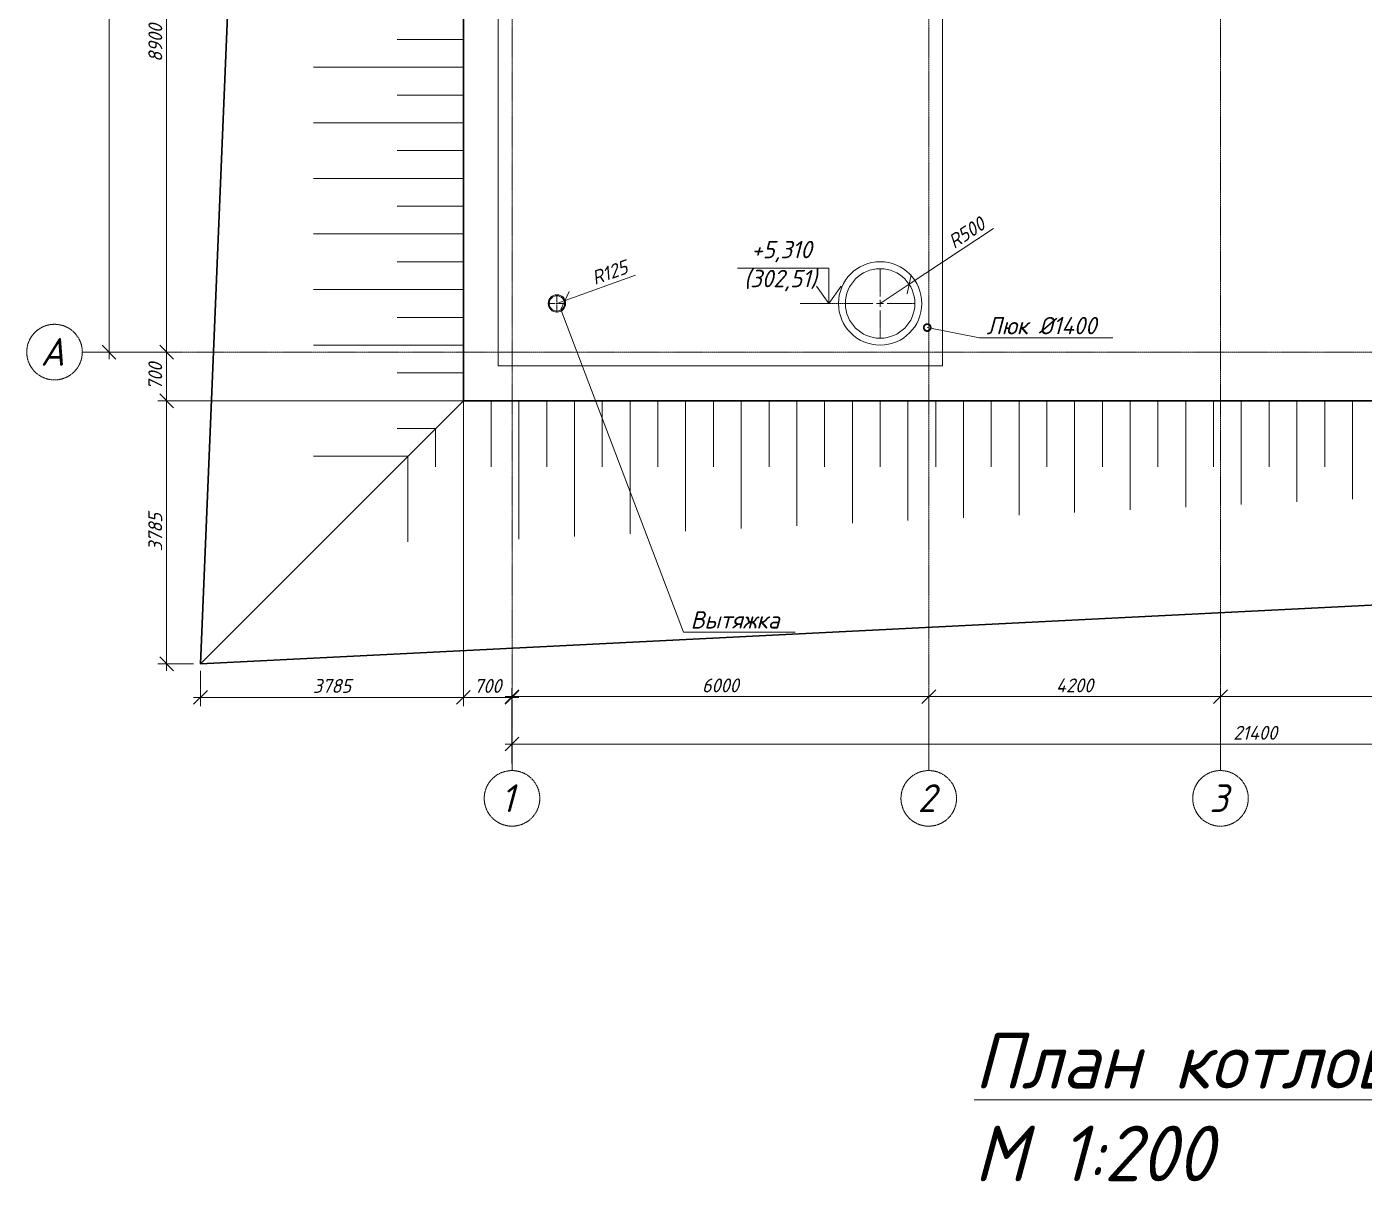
# Model space of a CAD drawing. Header units: millimetres. Extents: x 339888 to 1025294, y -263818 to -40540.
# Drawn here: x 492820 to 512076, y -185458 to -168841 of the extents above; entities that cross this region are included whole.
import ezdxf
from ezdxf import colors
from ezdxf.entities.mleader import LeaderData, LeaderLine
from ezdxf.math import Vec2, Vec3

# ---------------------------------------------------------------- set-up
doc = ezdxf.new("R2010")
doc.units = ezdxf.units.MM
doc.linetypes.add('CENTER2', pattern=[28.575, 19.05, -3.175, 3.175, -3.175])
doc.layers.get('0').update_dxf_attribs({"lineweight": 15})
for name, color, linetype, lineweight in [('0 @ 100', 7, 'Continuous', 15), ('Оси', 126, 'CENTER2', 15), ('Размеры', 250, 'Continuous', 18), ('Размеры @ 100', 250, 'Continuous', 18), ('Размеры @ 200', 250, 'Continuous', 18)]:
    doc.layers.add(name, color=color, linetype=linetype, lineweight=lineweight)
doc.styles.add('ГОСТ 2', font='GOST_Common Italic.ttf', dxfattribs={"height": 2})
doc.styles.add('ГОСТ 2.5', font='GOST_Common Italic.ttf', dxfattribs={"height": 2.5})
doc.styles.add('ГОСТ 3', font='GOST_Common Italic.ttf', dxfattribs={"height": 3})
doc.styles.add('Размерный 2', font='isocpeui.ttf', dxfattribs={"height": 2})
doc.dimstyles.new('ISO-25', dxfattribs={"dimtxt": 2, "dimasz": 1.8, "dimexe": 1, "dimexo": 2, "dimtad": 1, "dimdec": 0, "dimlfac": 100, "dimtxsty": 'Размерный 2', "dimblk": 'OBLIQUE', "dimcen": 2, "dimdle": 1, "dimclrd": 251, "dimclre": 251, "dimadec": 0, "dimazin": 0, "dimtfac": 1, "dimtdec": 0, "dimtmove": 0, "dimatfit": 3, "dimfxl": 1, "dimlwd": 15, "dimlwe": 15, "dimarcsym": 0})
doc.dimstyles.new('ГОСТ_2К', dxfattribs={"dimtxt": 2, "dimasz": 2, "dimexe": 1.25, "dimexo": 1, "dimtad": 1, "dimdec": 0, "dimtxsty": 'ГОСТ 2', "dimblk": 'OBLIQUE', "dimcen": -2.5, "dimdle": 1, "dimclrd": 251, "dimclre": 251, "dimclrt": 256, "dimadec": 1, "dimazin": 0, "dimtfac": 1, "dimtdec": 0, "dimtmove": 0, "dimatfit": 3, "dimfxl": 1, "dimlwd": 15, "dimlwe": 15, "dimarcsym": 1})

# ---------------------------------------------------------------- blocks, each defined once
blk = doc.blocks.new('_Oblique')
at = {"color": 0, "linetype": 'ByBlock', "lineweight": -2}
blk.add_line((-0.5, -0.5), (0.5, 0.5), dxfattribs=at)
blk = doc.blocks.new('*D575')
at = {"color": 251, "lineweight": 15, "transparency": 16777216}
for p, q in [((499706, -178483), (505906, -178483)), ((499806, -179447), (499806, -178358)), ((505806, -179447), (505806, -178358))]:
    blk.add_line(p, q, dxfattribs=at)
at = {"layer": 'Defpoints', "color": 0, "lineweight": 15, "transparency": 16777216}
for p in [(505806, -178483), (499806, -179547), (505806, -179547)]:
    blk.add_point(p, dxfattribs=at)
at = {"color": 251, "lineweight": 15, "transparency": 16777216, "xscale": 200, "yscale": 200, "zscale": 200, "rotation": 180}
blk.add_blockref('_Oblique', (499806, -178483), dxfattribs=at)
at = {"color": 251, "lineweight": 15, "transparency": 16777216, "xscale": 200, "yscale": 200, "zscale": 200}
blk.add_blockref('_Oblique', (505806, -178483), dxfattribs=at)
at = {"lineweight": 15, "transparency": 16777216, "insert": (502806, -178321), "char_height": 200, "attachment_point": 5, "style": 'ГОСТ 2'}
blk.add_mtext('6000', dxfattribs=at)
blk = doc.blocks.new('*D576')
at = {"color": 251, "lineweight": 15, "transparency": 16777216}
for p, q in [((505706, -178483), (510106, -178483)), ((505806, -179447), (505806, -178358)), ((510006, -179447), (510006, -178358))]:
    blk.add_line(p, q, dxfattribs=at)
at = {"layer": 'Defpoints', "color": 0, "lineweight": 15, "transparency": 16777216}
for p in [(510006, -178483), (505806, -179547), (510006, -179547)]:
    blk.add_point(p, dxfattribs=at)
at = {"color": 251, "lineweight": 15, "transparency": 16777216, "xscale": 200, "yscale": 200, "zscale": 200, "rotation": 180}
blk.add_blockref('_Oblique', (505806, -178483), dxfattribs=at)
at = {"color": 251, "lineweight": 15, "transparency": 16777216, "xscale": 200, "yscale": 200, "zscale": 200}
blk.add_blockref('_Oblique', (510006, -178483), dxfattribs=at)
at = {"lineweight": 15, "transparency": 16777216, "insert": (507906, -178321), "char_height": 200, "attachment_point": 5, "style": 'ГОСТ 2'}
blk.add_mtext('4200', dxfattribs=at)
blk = doc.blocks.new('*D577')
at = {"color": 251, "lineweight": 15, "transparency": 16777216}
for p, q in [((509906, -178483), (515306, -178483)), ((510006, -179447), (510006, -178358)), ((515206, -179447), (515206, -178358))]:
    blk.add_line(p, q, dxfattribs=at)
at = {"layer": 'Defpoints', "color": 0, "lineweight": 15, "transparency": 16777216}
for p in [(515206, -178483), (510006, -179547), (515206, -179547)]:
    blk.add_point(p, dxfattribs=at)
at = {"color": 251, "lineweight": 15, "transparency": 16777216, "xscale": 200, "yscale": 200, "zscale": 200, "rotation": 180}
blk.add_blockref('_Oblique', (510006, -178483), dxfattribs=at)
at = {"color": 251, "lineweight": 15, "transparency": 16777216, "xscale": 200, "yscale": 200, "zscale": 200}
blk.add_blockref('_Oblique', (515206, -178483), dxfattribs=at)
at = {"lineweight": 15, "transparency": 16777216, "insert": (512606, -178321), "char_height": 200, "attachment_point": 5, "style": 'ГОСТ 2'}
blk.add_mtext('5200', dxfattribs=at)
blk = doc.blocks.new('*D579')
at = {"color": 251, "lineweight": 15, "transparency": 16777216}
for p, q in [((499806, -179447), (499806, -179040)), ((521206, -179447), (521206, -179040)), ((521306, -179165), (499706, -179165))]:
    blk.add_line(p, q, dxfattribs=at)
at = {"layer": 'Defpoints', "color": 0, "lineweight": 15, "transparency": 16777216}
for p in [(499806, -179165), (499806, -179547), (521206, -179547)]:
    blk.add_point(p, dxfattribs=at)
at = {"color": 251, "lineweight": 15, "transparency": 16777216, "xscale": 200, "yscale": 200, "zscale": 200, "rotation": 180}
blk.add_blockref('_Oblique', (499806, -179165), dxfattribs=at)
at = {"color": 251, "lineweight": 15, "transparency": 16777216, "xscale": 200, "yscale": 200, "zscale": 200}
blk.add_blockref('_Oblique', (521206, -179165), dxfattribs=at)
at = {"lineweight": 15, "transparency": 16777216, "insert": (510506, -179003), "char_height": 200, "attachment_point": 5, "style": 'ГОСТ 2'}
blk.add_mtext('21400', dxfattribs=at)
blk = doc.blocks.new('*D580')
at = {"color": 251, "lineweight": 15, "transparency": 16777216}
for p, q in [((493720, -164624), (494959, -164624)), ((494834, -173624), (494834, -164524)), ((493720, -173524), (494959, -173524))]:
    blk.add_line(p, q, dxfattribs=at)
at = {"layer": 'Defpoints', "color": 0, "lineweight": 15, "transparency": 16777216}
for p in [(493620, -164624), (494834, -164624), (493620, -173524)]:
    blk.add_point(p, dxfattribs=at)
at = {"color": 251, "lineweight": 15, "transparency": 16777216, "xscale": 200, "yscale": 200, "zscale": 200}
for p, rotation in [((494834, -164624), 90), ((494834, -173524), 270)]:
    blk.add_blockref('_Oblique', p, dxfattribs=dict(at, rotation=rotation))
at = {"lineweight": 15, "transparency": 16777216, "insert": (494671, -169074), "char_height": 200, "attachment_point": 5, "rotation": 90, "style": 'ГОСТ 2'}
blk.add_mtext('8900', dxfattribs=at)
blk = doc.blocks.new('*D583')
at = {"color": 251, "lineweight": 15, "transparency": 16777216}
for p, q in [((494004, -149424), (494004, -173624)), ((493720, -149524), (494129, -149524)), ((493720, -173524), (494129, -173524))]:
    blk.add_line(p, q, dxfattribs=at)
at = {"layer": 'Defpoints', "color": 0, "lineweight": 15, "transparency": 16777216}
for p in [(493620, -149524), (493620, -173524), (494004, -173524)]:
    blk.add_point(p, dxfattribs=at)
at = {"color": 251, "lineweight": 15, "transparency": 16777216, "xscale": 200, "yscale": 200, "zscale": 200}
for p, rotation in [((494004, -149524), 90), ((494004, -173524), 270)]:
    blk.add_blockref('_Oblique', p, dxfattribs=dict(at, rotation=rotation))
at = {"lineweight": 15, "transparency": 16777216, "insert": (493842, -161524), "char_height": 200, "attachment_point": 5, "rotation": 90, "style": 'ГОСТ 2'}
blk.add_mtext('24000', dxfattribs=at)
blk = doc.blocks.new('*D586')
at = {"color": 251, "lineweight": 15, "transparency": 16777216}
for p, q in [((494834, -173424), (494834, -174324)), ((493720, -173524), (494959, -173524)), ((499006, -174224), (494709, -174224))]:
    blk.add_line(p, q, dxfattribs=at)
at = {"layer": 'Defpoints', "color": 0, "lineweight": 15, "transparency": 16777216}
for p in [(493620, -173524), (494834, -174224), (499106, -174224)]:
    blk.add_point(p, dxfattribs=at)
at = {"color": 251, "lineweight": 15, "transparency": 16777216, "xscale": 200, "yscale": 200, "zscale": 200}
for p, rotation in [((494834, -173524), 90), ((494834, -174224), 270)]:
    blk.add_blockref('_Oblique', p, dxfattribs=dict(at, rotation=rotation))
at = {"lineweight": 15, "transparency": 16777216, "insert": (494670, -173874), "char_height": 200, "attachment_point": 5, "rotation": 90, "style": 'ГОСТ 2'}
blk.add_mtext('700', dxfattribs=at)
blk = doc.blocks.new('*D587')
at = {"color": 251, "lineweight": 15, "transparency": 16777216}
for p, q in [((499006, -174224), (494709, -174224)), ((494834, -174124), (494834, -178109)), ((495221, -178009), (494709, -178009))]:
    blk.add_line(p, q, dxfattribs=at)
at = {"layer": 'Defpoints', "color": 0, "lineweight": 15, "transparency": 16777216}
for p in [(499106, -174224), (494834, -178009), (495321, -178009)]:
    blk.add_point(p, dxfattribs=at)
at = {"color": 251, "lineweight": 15, "transparency": 16777216, "xscale": 200, "yscale": 200, "zscale": 200}
for p, rotation in [((494834, -174224), 90), ((494834, -178009), 270)]:
    blk.add_blockref('_Oblique', p, dxfattribs=dict(at, rotation=rotation))
at = {"lineweight": 15, "transparency": 16777216, "insert": (494670, -176116), "char_height": 200, "attachment_point": 5, "rotation": 90, "style": 'ГОСТ 2'}
blk.add_mtext('3785', dxfattribs=at)
blk = doc.blocks.new('*D588')
at = {"color": 251, "lineweight": 15, "transparency": 16777216}
for p, q in [((499106, -174324), (499106, -178618)), ((499906, -178493), (499006, -178493)), ((499806, -179447), (499806, -178368))]:
    blk.add_line(p, q, dxfattribs=at)
at = {"layer": 'Defpoints', "color": 0, "lineweight": 15, "transparency": 16777216}
for p in [(499106, -174224), (499106, -178493), (499806, -179547)]:
    blk.add_point(p, dxfattribs=at)
at = {"color": 251, "lineweight": 15, "transparency": 16777216, "xscale": 200, "yscale": 200, "zscale": 200, "rotation": 180}
blk.add_blockref('_Oblique', (499106, -178493), dxfattribs=at)
at = {"color": 251, "lineweight": 15, "transparency": 16777216, "xscale": 200, "yscale": 200, "zscale": 200}
blk.add_blockref('_Oblique', (499806, -178493), dxfattribs=at)
at = {"lineweight": 15, "transparency": 16777216, "insert": (499456, -178329), "char_height": 200, "attachment_point": 5, "style": 'ГОСТ 2'}
blk.add_mtext('700', dxfattribs=at)
blk = doc.blocks.new('*D589')
at = {"color": 251, "lineweight": 15, "transparency": 16777216}
for p, q in [((499106, -174324), (499106, -178618)), ((495321, -178109), (495321, -178618)), ((499206, -178493), (495221, -178493))]:
    blk.add_line(p, q, dxfattribs=at)
at = {"layer": 'Defpoints', "color": 0, "lineweight": 15, "transparency": 16777216}
for p in [(499106, -174224), (495321, -178009), (495321, -178493)]:
    blk.add_point(p, dxfattribs=at)
at = {"color": 251, "lineweight": 15, "transparency": 16777216, "xscale": 200, "yscale": 200, "zscale": 200, "rotation": 180}
blk.add_blockref('_Oblique', (495321, -178493), dxfattribs=at)
at = {"color": 251, "lineweight": 15, "transparency": 16777216, "xscale": 200, "yscale": 200, "zscale": 200}
blk.add_blockref('_Oblique', (499106, -178493), dxfattribs=at)
at = {"lineweight": 15, "transparency": 16777216, "insert": (497214, -178329), "char_height": 200, "attachment_point": 5, "style": 'ГОСТ 2'}
blk.add_mtext('3785', dxfattribs=at)
blk = doc.blocks.new('*U601')
at = {"layer": 'Размеры', "color": 0, "linetype": 'CENTER2', "lineweight": 15, "transparency": 16777216}
for p, q in [((0, 100), (0, 504)), ((-1152, 0), (-100, 0)), ((100, 0), (504, 0)), ((0, -504), (0, -100))]:
    blk.add_line(p, q, dxfattribs=at)
at = {"layer": 'Размеры', "color": 0, "linetype": 'Continuous', "lineweight": 15, "transparency": 16777216}
for p, q in [((-50, 0), (50, 0)), ((0, -50), (0, 50))]:
    blk.add_line(p, q, dxfattribs=at)
blk = doc.blocks.new('*U667')
at = {"layer": 'Размеры', "color": 0, "linetype": 'CENTER2', "lineweight": 15, "transparency": 16777216}
for p, q in [((-128.5, 0), (-25, 0)), ((0, 25), (0, 128.5)), ((25, 0), (128.5, 0)), ((0, -128.5), (0, -25))]:
    blk.add_line(p, q, dxfattribs=at)
at = {"layer": 'Размеры', "color": 0, "linetype": 'Continuous', "lineweight": 15, "transparency": 16777216}
for p, q in [((-12.5, 0), (12.5, 0)), ((0, -12.5), (0, 12.5))]:
    blk.add_line(p, q, dxfattribs=at)
blk = doc.blocks.new('*D668')
at = {"color": 251, "lineweight": 15, "transparency": 16777216}
for p in [(501586, -172415), (500453, -172824)]:
    blk.add_line(p, (500570, -172781), dxfattribs=at)
at = {"layer": 'Defpoints', "color": 0, "lineweight": 15, "transparency": 16777216}
for p in [(500453, -172824), (500570, -172781)]:
    blk.add_point(p, dxfattribs=at)
at = {"color": 251, "lineweight": 15, "transparency": 16777216, "xscale": 200, "yscale": 200, "zscale": 200, "rotation": 199.8159176582853}
blk.add_blockref('_Oblique', (500570, -172781), dxfattribs=at)
at = {"lineweight": 15, "transparency": 16777216, "insert": (501211, -172378), "char_height": 200, "attachment_point": 5, "rotation": 19.8159, "style": 'ГОСТ 2'}
blk.add_mtext('R125', dxfattribs=at)
blk = doc.blocks.new('_None')
blk = doc.blocks.new('*D671')
at = {"color": 251, "lineweight": 15, "transparency": 16777216}
for p in [(506738, -171744), (505106, -172824)]:
    blk.add_line(p, (505523, -172548), dxfattribs=at)
at = {"layer": 'Defpoints', "color": 0, "lineweight": 60, "transparency": 16777216}
for p in [(505523, -172548), (505106, -172824)]:
    blk.add_point(p, dxfattribs=at)
at = {"color": 251, "lineweight": 15, "transparency": 16777216, "xscale": 200, "yscale": 200, "zscale": 200, "rotation": 213.4907957658738}
blk.add_blockref('_Oblique', (505523, -172548), dxfattribs=at)
at = {"lineweight": 15, "transparency": 16777216, "insert": (506350, -171806), "char_height": 200, "attachment_point": 5, "rotation": 33.4908, "style": 'ГОСТ 2'}
blk.add_mtext('R500', dxfattribs=at)
blk = doc.blocks.new('_DotSmall')
at = {"color": 0, "linetype": 'ByBlock', "const_width": 0.5}
blk.add_lwpolyline([(-0.0625, 0, 1), (0.0625, 0, 1)], format="xyb", close=True, dxfattribs=at)

msp = doc.modelspace()

# ---------------------------------------------------------------- linework, layer by layer
at = {"lineweight": 15}
msp.add_lwpolyline([(499606.19013, -173723.61772), (506006.19013, -173723.61772), (506006.19013, -149323.61772), (499606.19013, -149323.61772)], close=True, dxfattribs=at)
at = {"layer": 'Оси'}
for p, q in [((499806.19013, -179547.14258), (499806.19013, -149523.61772)), ((505806.19013, -179547.14258), (505806.19013, -149523.61772)), ((510006.19013, -179547.14258), (510006.19013, -158873.61772)), ((493619.82117, -173523.61772), (521206.19013, -173523.61772))]:
    msp.add_line(p, q, dxfattribs=at)
for centre in [(493219.82117, -173523.61772), (499806.19013, -179947.14258), (505806.19013, -179947.14258), (510006.19013, -179947.14258)]:
    msp.add_circle(centre, 400, dxfattribs=at)
at = {"layer": 'Размеры', "lineweight": 15}
for p, q in [((499106.19013, -169023.61772), (498152.80677, -169023.61772)), ((499106.19013, -169423.61772), (496948.88264, -169423.61772)), ((499106.19013, -169823.61772), (498152.80677, -169823.61772)), ((499106.19013, -170223.61772), (496948.88264, -170223.61772)), ((499106.19013, -170223.61772), (496948.88264, -170223.61772)), ((499106.19013, -170623.61772), (498152.80677, -170623.61772)), ((499106.19013, -170623.61772), (498152.80677, -170623.61772)), ((499106.19013, -171023.61772), (496948.88264, -171023.61772)), ((499106.19013, -171023.61772), (496948.88264, -171023.61772)), ((499106.19013, -171423.61772), (498152.80677, -171423.61772)), ((499106.19013, -171423.61772), (498152.80677, -171423.61772)), ((499106.19013, -171823.61772), (496948.88264, -171823.61772)), ((499106.19013, -171823.61772), (496948.88264, -171823.61772)), ((499106.19013, -172223.61772), (498152.80677, -172223.61772)), ((499106.19013, -172223.61772), (498152.80677, -172223.61772)), ((499106.19013, -172623.61772), (496948.88264, -172623.61772)), ((499106.19013, -172623.61772), (496948.88264, -172623.61772)), ((499106.19013, -173023.61772), (498152.80677, -173023.61772)), ((499106.19013, -173023.61772), (498152.80677, -173023.61772)), ((499106.19013, -173423.61772), (496948.88264, -173423.61772)), ((499106.19013, -173823.61772), (498152.80677, -173823.61772)), ((499106.19013, -174223.61772), (496948.88264, -174223.61772)), ((499106.19013, -174223.61772), (499106.19013, -176252.50818)), ((499506.19013, -174223.61772), (499506.19013, -175177.00108)), ((499906.19013, -174223.61772), (499906.19013, -176214.25436)), ((500306.19013, -174223.61772), (500306.19013, -175177.00108)), ((500306.19013, -174223.61772), (500306.19013, -175177.00108)), ((500706.19013, -174223.61772), (500706.19013, -176176.00054)), ((500706.19013, -174223.61772), (500706.19013, -176176.00054)), ((501106.19013, -174223.61772), (501106.19013, -175177.00108)), ((501106.19013, -174223.61772), (501106.19013, -175177.00108)), ((501506.19013, -174223.61772), (501506.19013, -176137.74672)), ((501506.19013, -174223.61772), (501506.19013, -176137.74672)), ((501906.19013, -174223.61772), (501906.19013, -175177.00108)), ((501906.19013, -174223.61772), (501906.19013, -175177.00108)), ((502306.19013, -174223.61772), (502306.19013, -176099.49289)), ((502306.19013, -174223.61772), (502306.19013, -176099.49289)), ((502706.19013, -174223.61772), (502706.19013, -175177.00108)), ((502706.19013, -174223.61772), (502706.19013, -175177.00108)), ((503106.19013, -174223.61772), (503106.19013, -176061.23907)), ((503106.19013, -174223.61772), (503106.19013, -176061.23907)), ((503506.19013, -174223.61772), (503506.19013, -175177.00108)), ((503906.19013, -174223.61772), (503906.19013, -176022.98525)), ((504306.19013, -174223.61772), (504306.19013, -175177.00108)), ((504706.19013, -174223.61772), (504706.19013, -175984.73143)), ((505106.19013, -174223.61772), (505106.19013, -175177.00108)), ((505106.19013, -174223.61772), (505106.19013, -175177.00108)), ((505506.19013, -174223.61772), (505506.19013, -175946.4776)), ((505506.19013, -174223.61772), (505506.19013, -175946.4776)), ((505906.19013, -174223.61772), (505906.19013, -175177.00108)), ((505906.19013, -174223.61772), (505906.19013, -175177.00108)), ((506306.19013, -174223.61772), (506306.19013, -175908.22378)), ((506306.19013, -174223.61772), (506306.19013, -175908.22378)), ((506706.19013, -174223.61772), (506706.19013, -175177.00108)), ((506706.19013, -174223.61772), (506706.19013, -175177.00108)), ((507106.19013, -174223.61772), (507106.19013, -175869.96996)), ((507106.19013, -174223.61772), (507106.19013, -175869.96996)), ((507506.19013, -174223.61772), (507506.19013, -175177.00108)), ((507506.19013, -174223.61772), (507506.19013, -175177.00108)), ((507906.19013, -174223.61772), (507906.19013, -175831.71614)), ((507906.19013, -174223.61772), (507906.19013, -175831.71614)), ((508306.19013, -174223.61772), (508306.19013, -175177.00108)), ((508706.19013, -174223.61772), (508706.19013, -175793.46231)), ((509106.19013, -174223.61772), (509106.19013, -175177.00108)), ((509506.19013, -174223.61772), (509506.19013, -175755.20849)), ((509906.19013, -174223.61772), (509906.19013, -175177.00108)), ((509906.19013, -174223.61772), (509906.19013, -175177.00108)), ((510306.19013, -174223.61772), (510306.19013, -175716.95467)), ((510306.19013, -174223.61772), (510306.19013, -175716.95467)), ((510706.19013, -174223.61772), (510706.19013, -175177.00108)), ((510706.19013, -174223.61772), (510706.19013, -175177.00108)), ((511106.19013, -174223.61772), (511106.19013, -175678.70085)), ((511106.19013, -174223.61772), (511106.19013, -175678.70085)), ((511506.19013, -174223.61772), (511506.19013, -175177.00108)), ((511906.19013, -174223.61772), (511906.19013, -175640.44702)), ((511906.19013, -174223.61772), (511906.19013, -175640.44702)), ((498706.19013, -174623.61772), (498152.80677, -174623.61772)), ((498706.19013, -174623.61772), (498706.19013, -175177.00108)), ((498306.19013, -175023.61772), (496948.88264, -175023.61772)), ((498306.19013, -175023.61772), (498306.19013, -176252.50818))]:
    msp.add_line(p, q, dxfattribs=at)
at = {"layer": 'Размеры', "lineweight": 30}
msp.add_line((495321.19013, -178008.61772), (499106.19013, -174223.61772), dxfattribs=at)
msp.add_lwpolyline([(496606.19013, -146323.61772), (522906.19013, -147823.61772), (523751.2938, -161548.21331), (524246.19013, -176563.61772), (495321.19013, -178008.61772), (496006.19013, -161523.61772), (496606.19013, -146323.61772)], dxfattribs=at)
msp.add_lwpolyline([(499106.19013, -174223.61772), (521906.19013, -174223.61772), (521906.19013, -148823.61772), (499106.19013, -148823.61772)], close=True, dxfattribs=at)
at = {"layer": 'Размеры', "lineweight": 15}
for centre, radius in [((505106.19013, -172823.61772), 600), ((505106.19013, -172823.61772), 500), ((500452.87521, -172823.61772), 125), ((500452.87521, -172823.61772), 110.54365)]:
    msp.add_circle(centre, radius, dxfattribs=at)

# ---------------------------------------------------------------- block references
at = {"layer": 'Размеры', "linetype": 'CENTER2', "lineweight": 15}
for name, p in [('*U601', (505106.19013, -172823.61772)), ('*U667', (500452.87521, -172823.61772))]:
    msp.add_blockref(name, p, dxfattribs=at)

# ---------------------------------------------------------------- texts
at = {"layer": 'Оси', "style": 'ГОСТ 2'}
for s, p in [('А', (493018.66402, -173720.69017)), ('1', (499646.66613, -180144.21504)), ('2', (505646.66613, -180144.21504)), ('3', (509846.66613, -180144.21504))]:
    msp.add_text(s, height=400, dxfattribs=at).set_placement(p)
at = {"layer": 'Размеры @ 100', "lineweight": 15, "insert": (503050.81986, -171923.09402), "char_height": 250, "attachment_point": 1, "style": 'ГОСТ 3'}
msp.add_mtext_dynamic_manual_height_columns('\\pi202.08;+5,310\\P\\pi94.981;(302,51)', width=1316.287522, gutter_width=1500, heights=[0], dxfattribs=at)
at = {"layer": 'Размеры @ 200', "lineweight": 15, "insert": (505586.97905, -183324.49169), "char_height": 800, "attachment_point": 1, "style": 'ГОСТ 3'}
msp.add_mtext_dynamic_manual_height_columns('\\pi874.33;{\\LПлан котлована\\P\\pi3279.8;}М 1:200', width=9941.9843377, gutter_width=3000, heights=[0], dxfattribs=at)

# ---------------------------------------------------------------- dimensions: what is measured, and where the dimension line sits
at = {"layer": '0 @ 100', "lineweight": 15}
for base, p1, p2, override, picture, middle in [((494004.06918, -173523.61772), (493619.82117, -149523.61772), (493619.82117, -173523.61772), {"dimscale": 100, "dimtix": 0, "dimtofl": 1, "dimtmove": 0, "dimatfit": 3}, '*D583', (493841.56918, -161523.61772)), ((494833.89711, -164623.61772), (493619.82117, -173523.61772), (493619.82117, -164623.61772), {"dimscale": 100, "dimtix": 0, "dimtofl": 1, "dimtmove": 0, "dimatfit": 3}, '*D580', (494671.39711, -169073.61772)), ((494833.89711, -174223.61772), (493619.82117, -173523.61772), (499106.19013, -174223.61772), {"dimscale": 100, "dimtix": 0, "dimtofl": 1, "dimtmove": 0, "dimatfit": 3}, '*D586', (494670.10923, -173873.61772)), ((494833.89711, -178008.61772), (499106.19013, -174223.61772), (495321.19013, -178008.61772), {"dimscale": 100, "dimtix": 0, "dimtofl": 1, "dimtmove": 1, "dimatfit": 3}, '*D587', (494670.10923, -176116.11772))]:
    dim = msp.add_linear_dim(base=base, p1=p1, p2=p2, angle=90, dimstyle='ГОСТ_2К', override=override, dxfattribs=at)
    dim.commit()
    dim.dimension.update_dxf_attribs({"geometry": picture, "text_midpoint": middle})
dim = msp.add_radius_dim(center=(505106.19013, -172823.61772), mpoint=(505523.17736, -172547.71621), dimstyle='ГОСТ_2К', override={"dimscale": 100, "dimtix": 0, "dimtofl": 1, "dimtmove": 0, "dimatfit": 3}, dxfattribs=at)
dim.commit()
dim.dimension.update_dxf_attribs({"geometry": '*D671', "text_midpoint": (506439.99697, -171941.09833), "dimtype": 164})
dim = msp.add_radius_dim(center=(500452.87521, -172823.61772), mpoint=(500570.47354, -172781.24281), dimstyle='ГОСТ_2К', override={"dimscale": 100, "dimtix": 0, "dimtofl": 1, "dimtmove": 0, "dimatfit": 3}, dxfattribs=at)
dim.commit()
dim.dimension.update_dxf_attribs({"geometry": '*D668', "text_midpoint": (501211.49698, -172377.53118)})
for base, p1, p2, override, picture, middle in [((495321.19013, -178493.28094), (499106.19013, -174223.61772), (495321.19013, -178008.61772), {"dimscale": 100, "dimtix": 0, "dimtofl": 1, "dimtmove": 1, "dimatfit": 3}, '*D589', (497213.69013, -178329.49306)), ((499106.19013, -178493.28094), (499806.19013, -179547.14258), (499106.19013, -174223.61772), {"dimscale": 100, "dimtix": 0, "dimtofl": 1, "dimtmove": 0, "dimatfit": 3}, '*D588', (499456.19013, -178329.49306)), ((505806.19013, -178483.28094), (499806.19013, -179547.14258), (505806.19013, -179547.14258), {"dimscale": 100, "dimtix": 0, "dimtofl": 1, "dimtmove": 0, "dimatfit": 3}, '*D575', (502806.19013, -178320.78094)), ((510006.19013, -178483.28094), (505806.19013, -179547.14258), (510006.19013, -179547.14258), {"dimscale": 100, "dimtix": 0, "dimtofl": 1, "dimtmove": 1, "dimatfit": 3}, '*D576', (507906.19013, -178320.78094)), ((515206.19013, -178483.28094), (510006.19013, -179547.14258), (515206.19013, -179547.14258), {"dimscale": 100, "dimtix": 0, "dimtofl": 1, "dimtmove": 1, "dimatfit": 3}, '*D577', (512606.19013, -178320.78094)), ((499806.19013, -179165.16993), (521206.19013, -179547.14258), (499806.19013, -179547.14258), {"dimscale": 100, "dimtix": 0, "dimtofl": 1, "dimtmove": 1, "dimatfit": 3}, '*D579', (510506.19013, -179002.66993))]:
    dim = msp.add_linear_dim(base=base, p1=p1, p2=p2, dimstyle='ГОСТ_2К', override=override, dxfattribs=at)
    dim.commit()
    dim.dimension.update_dxf_attribs({"geometry": picture, "text_midpoint": middle})

# ---------------------------------------------------------------- leaders
at = {"layer": '0 @ 100', "lineweight": 15, "ltscale": 0.5}
msp.add_leader([(504367.10743, -172823.61772), (504367.10738, -172314.84821), (503050.81986, -172314.84833)], dimstyle='ISO-25', override={"dimscale": 100, "dimtxt": 0.25, "dimasz": 2.5, "dimgap": 0.625, "dimtad": 0, "dimldrblk": 'Open90'}, dxfattribs=at)
at = {"layer": 'Размеры @ 100', "lineweight": 15}
ml = msp.add_multileader_mtext('Standard', dxfattribs=at)
ml.set_content('Вытяжка', color=256, style='ГОСТ 2.5')
ml.set_leader_properties(color=251, linetype='ByLayer', lineweight=15)
ml.set_arrow_properties(name='NONE')
ml.build(insert=Vec2(0, 0))
ml.multileader.update_dxf_attribs({"text_left_attachment_type": 6, "text_right_attachment_type": 6, "dogleg_length": 0, "arrow_head_size": 0, "scale": 100})
ctx = ml.context
ctx.base_point, ctx.scale, ctx.char_height, ctx.arrow_head_size, ctx.landing_gap_size, ctx.plane_origin = Vec3(502277.01103, -177552.79428), 100, 250, 0, 100, Vec3(500364.07066, -172735.64754)
ctx.left_attachment, ctx.right_attachment = 6, 6
notes = []
notes.append((ctx, [(0, (1, 1, 0), (502277.01103, -177552.79428), (1, 0), 0, [(0, [(500510.2948, -172909.2214)], 0, [])])]))
ctx.mtext.insert, ctx.mtext.flow_direction = Vec3(502377.01103, -177252.79428), 5
ml = msp.add_multileader_mtext('Standard', dxfattribs=at)
ml.set_content('Люк %%C1400', color=256, style='ГОСТ 2.5')
ml.set_leader_properties(color=251, linetype='ByLayer', lineweight=15)
ml.set_arrow_properties(name='DOTSMALL')
ml.build(insert=Vec2(0, 0))
ml.multileader.update_dxf_attribs({"text_left_attachment_type": 6, "text_right_attachment_type": 6, "dogleg_length": 0, "arrow_head_size": 200, "scale": 100})
ctx = ml.context
ctx.base_point, ctx.scale, ctx.char_height, ctx.arrow_head_size, ctx.landing_gap_size, ctx.plane_origin = Vec3(506539.02112, -173317.45527), 100, 250, 200, 100, Vec3(505385.35823, -172181.69469)
ctx.left_attachment, ctx.right_attachment = 6, 6
notes.append((ctx, [(0, (1, 1, 0), (506539.02112, -173317.45527), (1, 0), 0, [(0, [(505784.82292, -173170.79524)], 0, [])])]))
ctx.mtext.insert, ctx.mtext.flow_direction = Vec3(506639.02112, -173017.45527), 5
for ctx, leaders in notes:
    for number, flags, end, landing, length, lines in leaders:
        leader = LeaderData()
        leader.index, (leader.has_last_leader_line, leader.has_dogleg_vector, leader.attachment_direction) = number, flags
        leader.last_leader_point, leader.dogleg_vector, leader.dogleg_length = Vec3(end), Vec3(landing), length
        for number, points, colour, breaks in lines:
            line = LeaderLine()
            line.index, line.vertices, line.color, line.breaks = number, Vec3.list(points), colors.encode_raw_color(colour), breaks
            leader.lines.append(line)
        ctx.leaders.append(leader)

doc.saveas('drawing.dxf')
